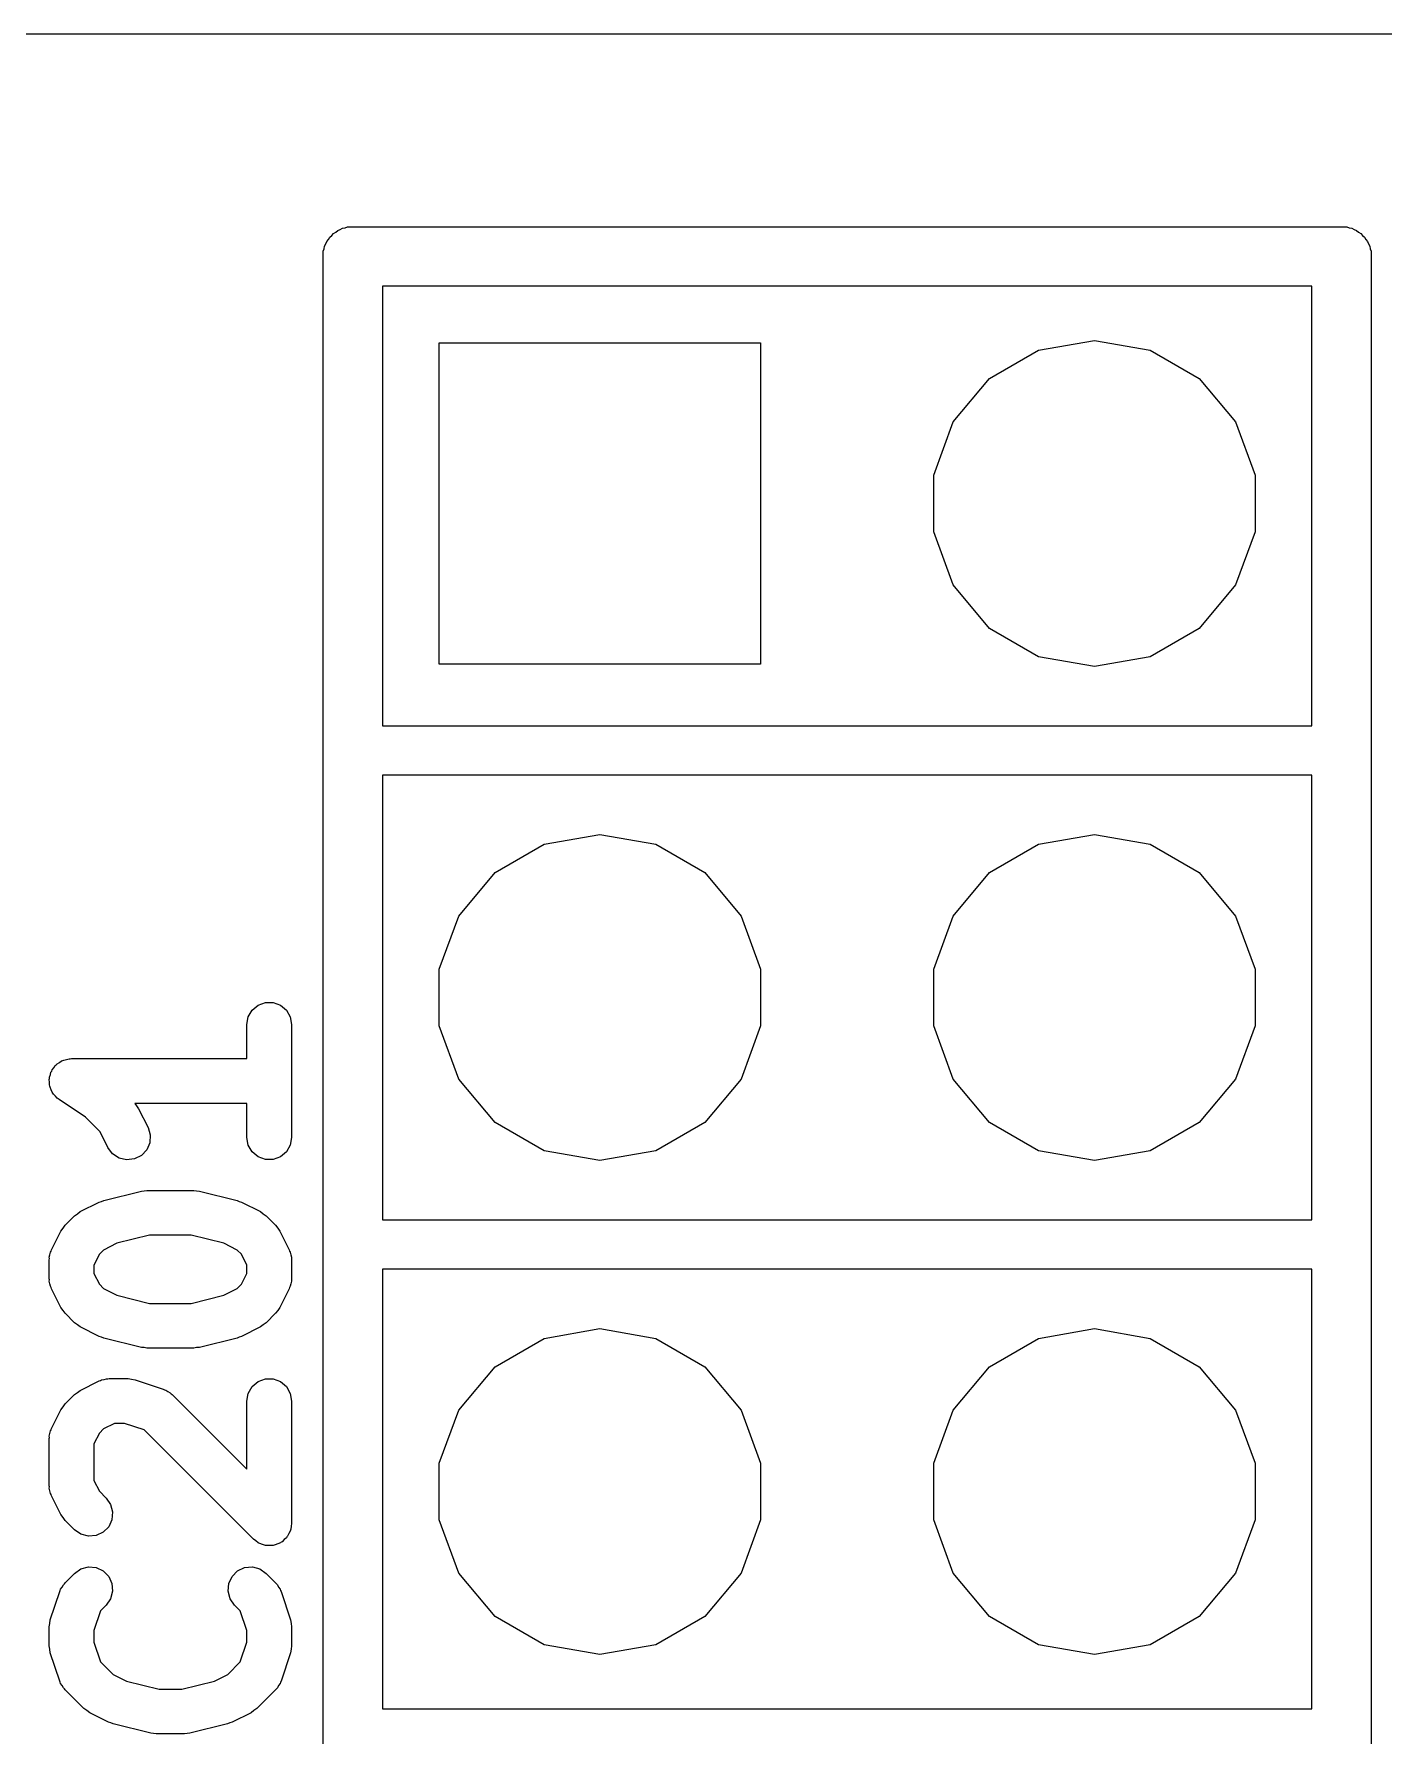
# Model space of a CAD drawing. Extents: x 51 to 149, y -134 to -32.
# Drawn here: x 88.53 to 95.47, y -52.07 to -43.31 of the extents above; entities that cross this region are included whole.
import ezdxf

# ---------------------------------------------------------------- set-up
doc = ezdxf.new("R2010")
doc.units = 0
doc.header["$MEASUREMENT"] = 0
doc.layers.add('BLACK', color=7, linetype='CONTINUOUS')

msp = doc.modelspace()

# ---------------------------------------------------------------- linework, layer by layer
at = {"layer": 'BLACK', "linetype": 'CONTINUOUS'}
for p, q in [((101.409, -43.307), (81.4705, -43.307)), ((90.0515, -44.3505), (90.0618, -44.3418)), ((90.0618, -44.3418), (90.0705, -44.3315)), ((90.0705, -44.3315), (90.0823, -44.3247)), ((90.0823, -44.3247), (90.0926, -44.316)), ((90.0926, -44.316), (90.1053, -44.3114)), ((90.1053, -44.3114), (90.1171, -44.3046)), ((90.1171, -44.3046), (90.1304, -44.3022)), ((90.1304, -44.3022), (90.1431, -44.2976)), ((90.1431, -44.2976), (95.2769, -44.2976)), ((95.2769, -44.2976), (95.2896, -44.3022)), ((95.2896, -44.3022), (95.3029, -44.3046)), ((95.3029, -44.3046), (95.3147, -44.3114)), ((95.3147, -44.3114), (95.3274, -44.316)), ((95.3274, -44.316), (95.3377, -44.3247)), ((95.3377, -44.3247), (95.3495, -44.3315)), ((95.3495, -44.3315), (95.3582, -44.3418)), ((95.3582, -44.3418), (95.3685, -44.3505)), ((90.0176, -44.4231), (90.0222, -44.4104)), ((90.0176, -44.4769), (90.0176, -44.4231)), ((90.0222, -44.4104), (90.0246, -44.3971)), ((90.0246, -44.3971), (90.0313, -44.3854)), ((90.0313, -44.3854), (90.036, -44.3726)), ((90.036, -44.3726), (90.0447, -44.3622)), ((90.0447, -44.3622), (90.0515, -44.3505)), ((95.3685, -44.3505), (95.3753, -44.3623)), ((95.3753, -44.3623), (95.384, -44.3726)), ((95.384, -44.3726), (95.3886, -44.3853)), ((95.3886, -44.3853), (95.3954, -44.3971)), ((95.3954, -44.3971), (95.3978, -44.4104)), ((95.3978, -44.4104), (95.4024, -44.4231)), ((95.4024, -44.4231), (95.4024, -52.0969)), ((90.0176, -52.0431), (90.0176, -44.4769)), ((90.0176, -44.4769), (90.0176, -44.4769)), ((90.3224, -44.6024), (90.3224, -46.863)), ((95.0976, -44.6024), (90.3224, -44.6024)), ((95.0976, -46.863), (95.0976, -44.6024)), ((90.6145, -46.5455), (90.6145, -44.8945)), ((90.6145, -44.8945), (92.2655, -44.8945)), ((92.2655, -44.8945), (92.2655, -46.5455)), ((93.4412, -45.0779), (93.6933, -44.9323)), ((93.6933, -44.9323), (93.98, -44.8818)), ((93.98, -44.8818), (94.2667, -44.9323)), ((94.2667, -44.9323), (94.5188, -45.0779)), ((93.2541, -45.3009), (93.4412, -45.0779)), ((94.5188, -45.0779), (94.7059, -45.3009)), ((93.1545, -45.5744), (93.2541, -45.3009)), ((94.7059, -45.3009), (94.8055, -45.5744)), ((93.1545, -45.8656), (93.1545, -45.5744)), ((94.8055, -45.5744), (94.8055, -45.8656)), ((93.2541, -46.1391), (93.1545, -45.8656)), ((94.8055, -45.8656), (94.7059, -46.1391)), ((93.4412, -46.3621), (93.2541, -46.1391)), ((94.7059, -46.1391), (94.5188, -46.3621)), ((93.6933, -46.5077), (93.4412, -46.3621)), ((94.5188, -46.3621), (94.2667, -46.5077)), ((93.98, -46.5582), (93.6933, -46.5077)), ((94.2667, -46.5077), (93.98, -46.5582)), ((92.2655, -46.5455), (90.6145, -46.5455)), ((90.3224, -46.863), (95.0976, -46.863)), ((90.3224, -47.117), (90.3224, -49.403)), ((95.0976, -47.117), (90.3224, -47.117)), ((95.0976, -49.403), (95.0976, -47.117)), ((90.9012, -47.6179), (91.1533, -47.4723)), ((91.1533, -47.4723), (91.44, -47.4218)), ((91.44, -47.4218), (91.7267, -47.4723)), ((91.7267, -47.4723), (91.9788, -47.6179)), ((93.4412, -47.6179), (93.6933, -47.4723)), ((93.6933, -47.4723), (93.98, -47.4218)), ((93.98, -47.4218), (94.2667, -47.4723)), ((94.2667, -47.4723), (94.5188, -47.6179)), ((90.7141, -47.8409), (90.9012, -47.6179)), ((91.9788, -47.6179), (92.1659, -47.8409)), ((93.2541, -47.8409), (93.4412, -47.6179)), ((94.5188, -47.6179), (94.7059, -47.8409)), ((90.6145, -48.1144), (90.7141, -47.8409)), ((92.1659, -47.8409), (92.2655, -48.1144)), ((93.1545, -48.1144), (93.2541, -47.8409)), ((94.7059, -47.8409), (94.8055, -48.1144)), ((90.6145, -48.4056), (90.6145, -48.1144)), ((92.2655, -48.1144), (92.2655, -48.4056)), ((93.1545, -48.4056), (93.1545, -48.1144)), ((94.8055, -48.1144), (94.8055, -48.4056)), ((89.6831, -48.2994), (89.7206, -48.2857)), ((89.7206, -48.2857), (89.7606, -48.2857)), ((89.7606, -48.2857), (89.7982, -48.2994)), ((89.6255, -48.3991), (89.6325, -48.3597)), ((89.6325, -48.3597), (89.6524, -48.3251)), ((89.6524, -48.3251), (89.6831, -48.2994)), ((89.7982, -48.2994), (89.8288, -48.3251)), ((89.8288, -48.3251), (89.8488, -48.3597)), ((89.8488, -48.3597), (89.8557, -48.3991)), ((89.6255, -48.5743), (89.6255, -48.3991)), ((89.8557, -48.3991), (89.8557, -48.9797)), ((90.7141, -48.6791), (90.6145, -48.4056)), ((92.2655, -48.4056), (92.1659, -48.6791)), ((93.2541, -48.6791), (93.1545, -48.4056)), ((94.8055, -48.4056), (94.7059, -48.6791)), ((88.6192, -48.6431), (88.6228, -48.6378)), ((88.6228, -48.6378), (88.6249, -48.6318)), ((88.6249, -48.6318), (88.6338, -48.6213)), ((88.6338, -48.6213), (88.6414, -48.6099)), ((88.6414, -48.6099), (88.6465, -48.6061)), ((88.6465, -48.6061), (88.6506, -48.6012)), ((88.6506, -48.6012), (88.6625, -48.5943)), ((88.6625, -48.5943), (88.6736, -48.5862)), ((88.6736, -48.5862), (88.6797, -48.5844)), ((88.6797, -48.5844), (88.6853, -48.5812)), ((88.6853, -48.5812), (88.6988, -48.5788)), ((88.6988, -48.5788), (88.712, -48.575)), ((88.712, -48.575), (88.7183, -48.5754)), ((88.7183, -48.5754), (88.7246, -48.5743)), ((88.7246, -48.5743), (89.6255, -48.5743)), ((88.6098, -48.682), (88.6113, -48.6758)), ((88.6113, -48.6956), (88.6098, -48.682)), ((88.6113, -48.6694), (88.616, -48.6565)), ((88.6113, -48.6758), (88.6113, -48.6694)), ((88.6113, -48.7094), (88.6113, -48.6956)), ((88.6135, -48.7154), (88.6113, -48.7094)), ((88.6142, -48.7217), (88.6135, -48.7154)), ((88.6202, -48.734), (88.6142, -48.7217)), ((88.616, -48.6565), (88.6192, -48.6431)), ((90.9012, -48.9021), (90.7141, -48.6791)), ((92.1659, -48.6791), (91.9788, -48.9021)), ((93.4412, -48.9021), (93.2541, -48.6791)), ((94.7059, -48.6791), (94.5188, -48.9021)), ((88.6249, -48.7469), (88.6202, -48.734)), ((88.629, -48.7518), (88.6249, -48.7469)), ((88.6319, -48.7575), (88.629, -48.7518)), ((88.6418, -48.767), (88.6319, -48.7575)), ((88.6506, -48.7776), (88.6418, -48.767)), ((88.6562, -48.7807), (88.6506, -48.7776)), ((88.6608, -48.7851), (88.6562, -48.7807)), ((88.7964, -48.8756), (88.6608, -48.7851)), ((89.6255, -48.8045), (89.05, -48.8045)), ((89.05, -48.8045), (89.0585, -48.8166)), ((89.0585, -48.8166), (89.0695, -48.8314)), ((89.6255, -48.9797), (89.6255, -48.8045)), ((88.8719, -48.9511), (88.7964, -48.8756)), ((89.0695, -48.8314), (89.1179, -48.9282)), ((91.1533, -49.0477), (90.9012, -48.9021)), ((91.9788, -48.9021), (91.7267, -49.0477)), ((93.6933, -49.0477), (93.4412, -48.9021)), ((94.5188, -48.9021), (94.2667, -49.0477)), ((88.912, -49.0311), (88.8719, -48.9511)), ((89.1179, -48.9282), (89.1292, -48.9665)), ((89.1292, -48.9665), (89.1269, -49.0064)), ((89.6325, -49.019), (89.6255, -48.9797)), ((89.8557, -48.9797), (89.8488, -49.019)), ((88.9358, -49.0632), (88.912, -49.0311)), ((88.9691, -49.0853), (88.9358, -49.0632)), ((89.0835, -49.0721), (89.0477, -49.09)), ((89.111, -49.0431), (89.0835, -49.0721)), ((89.1269, -49.0064), (89.111, -49.0431)), ((89.6524, -49.0537), (89.6325, -49.019)), ((89.6831, -49.0793), (89.6524, -49.0537)), ((89.7206, -49.093), (89.6831, -49.0793)), ((89.7982, -49.0793), (89.7606, -49.093)), ((89.8288, -49.0537), (89.7982, -49.0793)), ((89.8488, -49.019), (89.8288, -49.0537)), ((91.44, -49.0982), (91.1533, -49.0477)), ((91.7267, -49.0477), (91.44, -49.0982)), ((93.98, -49.0982), (93.6933, -49.0477)), ((94.2667, -49.0477), (93.98, -49.0982)), ((89.008, -49.0946), (88.9691, -49.0853)), ((89.0477, -49.09), (89.008, -49.0946)), ((89.7606, -49.093), (89.7206, -49.093)), ((88.8902, -49.3034), (89.0837, -49.2551)), ((89.0837, -49.2551), (89.0978, -49.2541)), ((89.0978, -49.2541), (89.1117, -49.2516)), ((89.1117, -49.2516), (89.3536, -49.2516)), ((89.3536, -49.2516), (89.3674, -49.2541)), ((89.3674, -49.2541), (89.3815, -49.2551)), ((89.3815, -49.2551), (89.575, -49.3034)), ((88.7699, -49.3605), (88.8667, -49.3121)), ((88.8667, -49.3121), (88.8787, -49.3086)), ((88.8787, -49.3086), (88.8902, -49.3034)), ((89.575, -49.3034), (89.5865, -49.3086)), ((89.5865, -49.3086), (89.5986, -49.3121)), ((89.5986, -49.3121), (89.6953, -49.3605)), ((88.681, -49.4456), (88.6916, -49.4305)), ((88.6916, -49.4305), (88.74, -49.3821)), ((88.74, -49.3821), (88.7551, -49.3715)), ((88.7551, -49.3715), (88.7699, -49.3605)), ((89.6953, -49.3605), (89.7101, -49.3715)), ((89.7101, -49.3715), (89.7252, -49.3821)), ((89.7252, -49.3821), (89.7736, -49.4305)), ((89.7736, -49.4305), (89.7842, -49.4456)), ((90.3224, -49.403), (95.0976, -49.403)), ((88.6217, -49.5571), (88.6701, -49.4604)), ((88.6701, -49.4604), (88.681, -49.4456)), ((89.1258, -49.4818), (88.9583, -49.5237)), ((89.3394, -49.4818), (89.1258, -49.4818)), ((89.5069, -49.5237), (89.3394, -49.4818)), ((89.7842, -49.4456), (89.7952, -49.4604)), ((89.7952, -49.4604), (89.8436, -49.5571)), ((88.6095, -49.6086), (88.6107, -49.6021)), ((88.6103, -49.5955), (88.6141, -49.5825)), ((88.6107, -49.6021), (88.6103, -49.5955)), ((88.6141, -49.5825), (88.6165, -49.5693)), ((88.6165, -49.5693), (88.6198, -49.5635)), ((88.6198, -49.5635), (88.6217, -49.5571)), ((88.8676, -49.58), (88.8397, -49.6358)), ((88.8896, -49.5581), (88.8676, -49.58)), ((88.9583, -49.5237), (88.8896, -49.5581)), ((89.5757, -49.5581), (89.5069, -49.5237)), ((89.5976, -49.58), (89.5757, -49.5581)), ((89.6255, -49.6358), (89.5976, -49.58)), ((89.8436, -49.5571), (89.8455, -49.5635)), ((89.8455, -49.5635), (89.8488, -49.5693)), ((89.8488, -49.5693), (89.8511, -49.5825)), ((89.8511, -49.5825), (89.855, -49.5955)), ((89.855, -49.5955), (89.8546, -49.6021)), ((89.8546, -49.6021), (89.8557, -49.6086)), ((88.6095, -49.7054), (88.6095, -49.6086)), ((88.8397, -49.6358), (88.8397, -49.6782)), ((88.8397, -49.6782), (88.8676, -49.734)), ((89.5976, -49.734), (89.6255, -49.6782)), ((89.6255, -49.6782), (89.6255, -49.6358)), ((89.8557, -49.6086), (89.8557, -49.7054)), ((90.3224, -49.657), (90.3224, -51.9176)), ((95.0976, -49.657), (90.3224, -49.657)), ((95.0976, -51.9176), (95.0976, -49.657)), ((88.6107, -49.7119), (88.6095, -49.7054)), ((88.6103, -49.7185), (88.6107, -49.7119)), ((88.6141, -49.7315), (88.6103, -49.7185)), ((88.6165, -49.7447), (88.6141, -49.7315)), ((88.6198, -49.7505), (88.6165, -49.7447)), ((88.6217, -49.7569), (88.6198, -49.7505)), ((88.6701, -49.8536), (88.6217, -49.7569)), ((88.8676, -49.734), (88.8896, -49.7559)), ((88.8896, -49.7559), (88.9583, -49.7903)), ((89.5069, -49.7903), (89.5757, -49.7559)), ((89.5757, -49.7559), (89.5976, -49.734)), ((89.8436, -49.7569), (89.7952, -49.8536)), ((89.8455, -49.7505), (89.8436, -49.7569)), ((89.8488, -49.7447), (89.8455, -49.7505)), ((89.8511, -49.7315), (89.8488, -49.7447)), ((89.855, -49.7185), (89.8511, -49.7315)), ((89.8557, -49.7054), (89.8546, -49.7119)), ((89.8546, -49.7119), (89.855, -49.7185)), ((88.681, -49.8684), (88.6701, -49.8536)), ((88.6916, -49.8835), (88.681, -49.8684)), ((88.9583, -49.7903), (89.1258, -49.8322)), ((89.1258, -49.8322), (89.3394, -49.8322)), ((89.3394, -49.8322), (89.5069, -49.7903)), ((89.7842, -49.8684), (89.7736, -49.8835)), ((89.7952, -49.8536), (89.7842, -49.8684)), ((88.74, -49.9319), (88.6916, -49.8835)), ((88.7551, -49.9425), (88.74, -49.9319)), ((88.7699, -49.9535), (88.7551, -49.9425)), ((88.8667, -50.0019), (88.7699, -49.9535)), ((89.6953, -49.9535), (89.5986, -50.0019)), ((89.7101, -49.9425), (89.6953, -49.9535)), ((89.7252, -49.9319), (89.7101, -49.9425)), ((89.7736, -49.8835), (89.7252, -49.9319)), ((88.8787, -50.0054), (88.8667, -50.0019)), ((88.8902, -50.0106), (88.8787, -50.0054)), ((89.0837, -50.0589), (88.8902, -50.0106)), ((89.575, -50.0106), (89.3815, -50.0589)), ((89.5865, -50.0054), (89.575, -50.0106)), ((89.5986, -50.0019), (89.5865, -50.0054)), ((90.9012, -50.1579), (91.1533, -50.0123)), ((91.1533, -50.0123), (91.44, -49.9618)), ((91.44, -49.9618), (91.7267, -50.0123)), ((91.7267, -50.0123), (91.9788, -50.1579)), ((93.4412, -50.1579), (93.6933, -50.0123)), ((93.6933, -50.0123), (93.98, -49.9618)), ((93.98, -49.9618), (94.2667, -50.0123)), ((94.2667, -50.0123), (94.5188, -50.1579)), ((89.0978, -50.0599), (89.0837, -50.0589)), ((89.1117, -50.0624), (89.0978, -50.0599)), ((89.3536, -50.0624), (89.1117, -50.0624)), ((89.3674, -50.0599), (89.3536, -50.0624)), ((89.3815, -50.0589), (89.3674, -50.0599)), ((88.8921, -50.2238), (88.905, -50.22)), ((88.905, -50.22), (88.9116, -50.2204)), ((88.9116, -50.2204), (88.9181, -50.2192)), ((88.9181, -50.2192), (89.0149, -50.2192)), ((89.0149, -50.2192), (89.0331, -50.2224)), ((90.7141, -50.3809), (90.9012, -50.1579)), ((91.9788, -50.1579), (92.1659, -50.3809)), ((93.2541, -50.3809), (93.4412, -50.1579)), ((94.5188, -50.1579), (94.7059, -50.3809)), ((88.6916, -50.3497), (88.74, -50.3013)), ((88.74, -50.3013), (88.7551, -50.2907)), ((88.7551, -50.2907), (88.7699, -50.2798)), ((88.7699, -50.2798), (88.8667, -50.2314)), ((88.8667, -50.2314), (88.873, -50.2295)), ((88.873, -50.2295), (88.8788, -50.2262)), ((88.8788, -50.2262), (88.8921, -50.2238)), ((89.0331, -50.2224), (89.0513, -50.2251)), ((89.0513, -50.2251), (89.1964, -50.2735)), ((89.1964, -50.2735), (89.2023, -50.2767)), ((89.2023, -50.2767), (89.2087, -50.2784)), ((89.2087, -50.2784), (89.2197, -50.2861)), ((89.2197, -50.2861), (89.2316, -50.2926)), ((89.2316, -50.2926), (89.236, -50.2975)), ((89.236, -50.2975), (89.2414, -50.3013)), ((89.2414, -50.3013), (89.6255, -50.6854)), ((89.6255, -50.3343), (89.6325, -50.295)), ((89.6325, -50.295), (89.6524, -50.2603)), ((89.6524, -50.2603), (89.6831, -50.2347)), ((89.6831, -50.2347), (89.7206, -50.221)), ((89.7206, -50.221), (89.7606, -50.221)), ((89.7606, -50.221), (89.7982, -50.2347)), ((89.7982, -50.2347), (89.8288, -50.2603)), ((89.8288, -50.2603), (89.8488, -50.295)), ((89.8488, -50.295), (89.8557, -50.3343)), ((88.6217, -50.4764), (88.6701, -50.3796)), ((88.6701, -50.3796), (88.681, -50.3648)), ((88.681, -50.3648), (88.6916, -50.3497)), ((89.6255, -50.6854), (89.6255, -50.3343)), ((89.8557, -50.3343), (89.8557, -50.9633)), ((90.6145, -50.6544), (90.7141, -50.3809)), ((92.1659, -50.3809), (92.2655, -50.6544)), ((93.1545, -50.6544), (93.2541, -50.3809)), ((94.7059, -50.3809), (94.8055, -50.6544)), ((88.6165, -50.4885), (88.6198, -50.4827)), ((88.6198, -50.4827), (88.6217, -50.4764)), ((88.8896, -50.4773), (88.8676, -50.4993)), ((88.9453, -50.4494), (88.8896, -50.4773)), ((88.9962, -50.4494), (88.9453, -50.4494)), ((89.0979, -50.4833), (88.9962, -50.4494)), ((88.6095, -50.5279), (88.6107, -50.5213)), ((88.6095, -50.7698), (88.6095, -50.5279)), ((88.6103, -50.5147), (88.6141, -50.5018)), ((88.6107, -50.5213), (88.6103, -50.5147)), ((88.6141, -50.5018), (88.6165, -50.4885)), ((88.8676, -50.4993), (88.8397, -50.555)), ((88.8397, -50.555), (88.8397, -50.7426)), ((89.6592, -51.0447), (89.0979, -50.4833)), ((90.6145, -50.9456), (90.6145, -50.6544)), ((92.2655, -50.6544), (92.2655, -50.9456)), ((93.1545, -50.9456), (93.1545, -50.6544)), ((94.8055, -50.6544), (94.8055, -50.9456)), ((88.8397, -50.7426), (88.8676, -50.7983)), ((88.6107, -50.7763), (88.6095, -50.7698)), ((88.6103, -50.7829), (88.6107, -50.7763)), ((88.6141, -50.7958), (88.6103, -50.7829)), ((88.6165, -50.8091), (88.6141, -50.7958)), ((88.6198, -50.8149), (88.6165, -50.8091)), ((88.6217, -50.8212), (88.6198, -50.8149)), ((88.6701, -50.918), (88.6217, -50.8212)), ((88.8676, -50.7983), (88.9028, -50.8335)), ((88.9028, -50.8335), (88.9257, -50.8663)), ((88.681, -50.9328), (88.6701, -50.918)), ((88.9257, -50.8663), (88.936, -50.9049)), ((88.936, -50.9049), (88.9326, -50.9447)), ((88.6916, -50.9479), (88.681, -50.9328)), ((88.74, -50.9963), (88.6916, -50.9479)), ((88.7727, -51.0192), (88.74, -50.9963)), ((88.9157, -50.9809), (88.8874, -51.0092)), ((88.9326, -50.9447), (88.9157, -50.9809)), ((89.8488, -51.0027), (89.8413, -51.0157)), ((89.8497, -50.9977), (89.8488, -51.0027)), ((89.8518, -50.9931), (89.8497, -50.9977)), ((89.8531, -50.9781), (89.8518, -50.9931)), ((89.8557, -50.9633), (89.8531, -50.9781)), ((90.7141, -51.2191), (90.6145, -50.9456)), ((92.2655, -50.9456), (92.1659, -51.2191)), ((93.2541, -51.2191), (93.1545, -50.9456)), ((94.8055, -50.9456), (94.7059, -51.2191)), ((88.8113, -51.0296), (88.7727, -51.0192)), ((88.8512, -51.0261), (88.8113, -51.0296)), ((88.8874, -51.0092), (88.8512, -51.0261)), ((89.6715, -51.0533), (89.6592, -51.0447)), ((89.6831, -51.063), (89.6715, -51.0533)), ((89.6878, -51.0647), (89.6831, -51.063)), ((89.692, -51.0676), (89.6878, -51.0647)), ((89.7065, -51.0715), (89.692, -51.0676)), ((89.7206, -51.0766), (89.7065, -51.0715)), ((89.7257, -51.0766), (89.7206, -51.0766)), ((89.7306, -51.0779), (89.7257, -51.0766)), ((89.7456, -51.0766), (89.7306, -51.0779)), ((89.7606, -51.0766), (89.7456, -51.0766)), ((89.7654, -51.0749), (89.7606, -51.0766)), ((89.7704, -51.0745), (89.7654, -51.0749)), ((89.784, -51.0681), (89.7704, -51.0745)), ((89.7982, -51.063), (89.784, -51.0681)), ((89.8021, -51.0597), (89.7982, -51.063)), ((89.8066, -51.0576), (89.8021, -51.0597)), ((89.8173, -51.0469), (89.8066, -51.0576)), ((89.8288, -51.0373), (89.8173, -51.0469)), ((89.8313, -51.0329), (89.8288, -51.0373)), ((89.8349, -51.0293), (89.8313, -51.0329)), ((89.8413, -51.0157), (89.8349, -51.0293)), ((88.6878, -51.2744), (88.6916, -51.2689)), ((88.6916, -51.2689), (88.74, -51.2206)), ((88.74, -51.2206), (88.7727, -51.1976)), ((88.7727, -51.1976), (88.8113, -51.1873)), ((88.8113, -51.1873), (88.8512, -51.1908)), ((88.8512, -51.1908), (88.8874, -51.2077)), ((88.8874, -51.2077), (88.9157, -51.2359)), ((88.9157, -51.2359), (88.9326, -51.2722)), ((89.5327, -51.2722), (89.5496, -51.2359)), ((89.5496, -51.2359), (89.5778, -51.2077)), ((89.5778, -51.2077), (89.6141, -51.1908)), ((89.6141, -51.1908), (89.6539, -51.1873)), ((89.6539, -51.1873), (89.6925, -51.1976)), ((89.6925, -51.1976), (89.7252, -51.2206)), ((89.7252, -51.2206), (89.7736, -51.2689)), ((89.7736, -51.2689), (89.7774, -51.2744)), ((90.9012, -51.4421), (90.7141, -51.2191)), ((92.1659, -51.2191), (91.9788, -51.4421)), ((93.4412, -51.4421), (93.2541, -51.2191)), ((94.7059, -51.2191), (94.5188, -51.4421)), ((88.6154, -51.4591), (88.6638, -51.3139)), ((88.6638, -51.3139), (88.667, -51.3081)), ((88.667, -51.3081), (88.6687, -51.3017)), ((88.6687, -51.3017), (88.6764, -51.2906)), ((88.6764, -51.2906), (88.6828, -51.2788)), ((88.6828, -51.2788), (88.6878, -51.2744)), ((88.9257, -51.3506), (88.9028, -51.3833)), ((88.936, -51.312), (88.9257, -51.3506)), ((88.9326, -51.2722), (88.936, -51.312)), ((89.5292, -51.312), (89.5327, -51.2722)), ((89.5395, -51.3506), (89.5292, -51.312)), ((89.5625, -51.3833), (89.5395, -51.3506)), ((89.7774, -51.2744), (89.7824, -51.2788)), ((89.7824, -51.2788), (89.7888, -51.2906)), ((89.7888, -51.2906), (89.7966, -51.3017)), ((89.7966, -51.3017), (89.7983, -51.3081)), ((89.7983, -51.3081), (89.8014, -51.3139)), ((89.8014, -51.3139), (89.8498, -51.4591)), ((88.8736, -51.4125), (88.8397, -51.5142)), ((88.9028, -51.3833), (88.8736, -51.4125)), ((89.5916, -51.4125), (89.5625, -51.3833)), ((89.6255, -51.5142), (89.5916, -51.4125)), ((91.1533, -51.5877), (90.9012, -51.4421)), ((91.9788, -51.4421), (91.7267, -51.5877)), ((93.6933, -51.5877), (93.4412, -51.4421)), ((94.5188, -51.4421), (94.2667, -51.5877)), ((88.6095, -51.4955), (88.6127, -51.4773)), ((88.6095, -51.5922), (88.6095, -51.4955)), ((88.6127, -51.4773), (88.6154, -51.4591)), ((88.8397, -51.5142), (88.8397, -51.5736)), ((89.6255, -51.5736), (89.6255, -51.5142)), ((89.8498, -51.4591), (89.8525, -51.4773)), ((89.8525, -51.4773), (89.8557, -51.4955)), ((89.8557, -51.4955), (89.8557, -51.5922)), ((88.6127, -51.6104), (88.6095, -51.5922)), ((88.6154, -51.6286), (88.6127, -51.6104)), ((88.8397, -51.5736), (88.8736, -51.6752)), ((89.5916, -51.6752), (89.6255, -51.5736)), ((89.8525, -51.6104), (89.8498, -51.6286)), ((89.8557, -51.5922), (89.8525, -51.6104)), ((91.44, -51.6382), (91.1533, -51.5877)), ((91.7267, -51.5877), (91.44, -51.6382)), ((93.98, -51.6382), (93.6933, -51.5877)), ((94.2667, -51.5877), (93.98, -51.6382)), ((88.6638, -51.7738), (88.6154, -51.6286)), ((88.8736, -51.6752), (88.9379, -51.7395)), ((89.5273, -51.7395), (89.5916, -51.6752)), ((89.8498, -51.6286), (89.8014, -51.7738)), ((88.667, -51.7796), (88.6638, -51.7738)), ((88.6687, -51.786), (88.667, -51.7796)), ((88.6764, -51.7971), (88.6687, -51.786)), ((88.6828, -51.8089), (88.6764, -51.7971)), ((88.9379, -51.7395), (89.0067, -51.7739)), ((89.0067, -51.7739), (89.1742, -51.8158)), ((89.291, -51.8158), (89.4585, -51.7739)), ((89.4585, -51.7739), (89.5273, -51.7395)), ((89.7888, -51.7971), (89.7824, -51.8089)), ((89.7966, -51.786), (89.7888, -51.7971)), ((89.7983, -51.7796), (89.7966, -51.786)), ((89.8014, -51.7738), (89.7983, -51.7796)), ((88.6878, -51.8133), (88.6828, -51.8089)), ((88.6916, -51.8188), (88.6878, -51.8133)), ((88.7884, -51.9155), (88.6916, -51.8188)), ((89.1742, -51.8158), (89.291, -51.8158)), ((89.7736, -51.8188), (89.6769, -51.9155)), ((89.7774, -51.8133), (89.7736, -51.8188)), ((89.7824, -51.8089), (89.7774, -51.8133)), ((88.8035, -51.9261), (88.7884, -51.9155)), ((88.8183, -51.9371), (88.8035, -51.9261)), ((88.915, -51.9855), (88.8183, -51.9371)), ((89.6469, -51.9371), (89.5502, -51.9855)), ((89.6618, -51.9261), (89.6469, -51.9371)), ((89.6769, -51.9155), (89.6618, -51.9261)), ((90.3224, -51.9176), (95.0976, -51.9176)), ((88.9271, -51.9891), (88.915, -51.9855)), ((88.9386, -51.9942), (88.9271, -51.9891)), ((89.1321, -52.0426), (88.9386, -51.9942)), ((89.1462, -52.0436), (89.1321, -52.0426)), ((89.16, -52.046), (89.1462, -52.0436)), ((89.3052, -52.046), (89.16, -52.046)), ((89.3191, -52.0436), (89.3052, -52.046)), ((89.3331, -52.0426), (89.3191, -52.0436)), ((89.5266, -51.9942), (89.3331, -52.0426)), ((89.5381, -51.9891), (89.5266, -51.9942)), ((89.5502, -51.9855), (89.5381, -51.9891)), ((90.0176, -52.0969), (90.0176, -52.0431))]:
    msp.add_line(p, q, dxfattribs=at)

doc.saveas('drawing.dxf')
